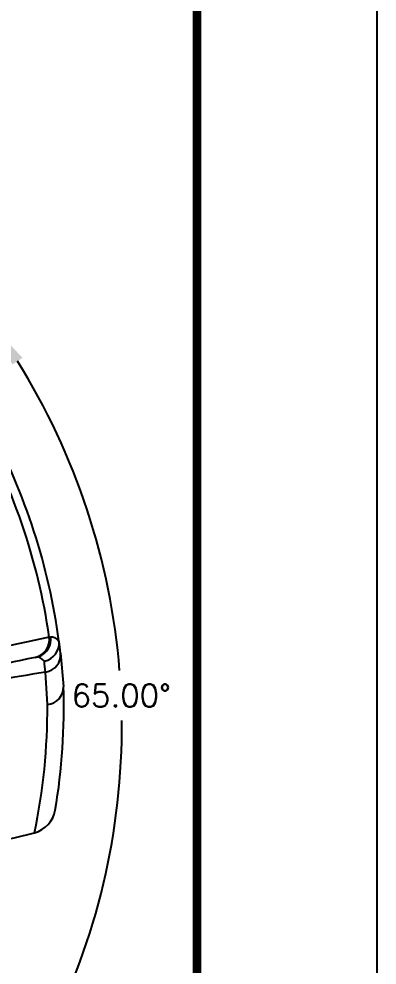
# Model space of a CAD drawing. Extents: x 25.7 to 69.7, y 0 to 17.
# Drawn here: x 68.423 to 69.655, y 4.137 to 7.394 of the extents above; entities that cross this region are included whole.
import ezdxf
from ezdxf.enums import TextEntityAlignment as Align

# ---------------------------------------------------------------- set-up
doc = ezdxf.new("R2010")
doc.units = 0
doc.header["$MEASUREMENT"] = 0
doc.linetypes.add('CENTER2', pattern=[1.125, 0.75, -0.125, 0.125, -0.125])
doc.layers.get('0').update_dxf_attribs({"linetype": 'CONTINUOUS'})
for name, color, linetype in [('CLine', 5, 'CENTER2'), ('Default', 7, 'CONTINUOUS'), ('ODG-42791R1', 7, 'CONTINUOUS'), ('Title Block', 7, 'CONTINUOUS')]:
    doc.layers.add(name, color=color, linetype=linetype)
doc.styles.add('RomanS', font='romans')
doc.dimstyles.get("Standard").update_dxf_attribs({"dimtxt": 0.078125, "dimasz": 0.125, "dimexe": 0.046875, "dimexo": 0.046875, "dimgap": 0.046875, "dimtad": 0, "dimtih": 1, "dimtoh": 1, "dimdec": 4, "dimzin": 4, "dimdsep": 46, "dimtxsty": 'RomanS', "dimcen": 0.09375, "dimclre": 9, "dimazin": 1, "dimtfac": 1, "dimtdec": 4, "dimtofl": 0, "dimtmove": 0, "dimatfit": 1, "dimfxl": 1, "dimtolj": 1, "dimtzin": 0, "dimarcsym": 0})

# ---------------------------------------------------------------- blocks, each defined once
blk = doc.blocks.new('SE')
at = {"layer": 'ODG-42791R1', "color": 7, "linetype": 'Continuous'}
for p, q in [((10.2465, 6.2634), (10.2514, 6.2644)), ((10.2465, 6.2633), (10.2465, 6.2634)), ((10.2801, 6.2483), (10.28, 6.2498)), ((10.203, 6.1944), (10.1976, 6.1933)), ((10.2853, 6.2075), (10.2954, 6.0932)), ((10.2403, 6.0309), (10.2336, 6.1424))]:
    blk.add_line(p, q, dxfattribs=at)
for centre, radius, start, end in [((8.1277, 5.9586), 2.1406, 8.1864, 29.7455), ((8.1277, 5.9586), 2.1719, 7.706, 28.2052), ((12.1599, -2.8571), 9.319, 101.84821, 107.20338), ((10.1846, 6.2545), 0.0625, 281.9515, 8.1839), ((10.185, 6.2537), 0.0616, 284.781, 333.2612), ((10.2177, 6.2421), 0.0628, 281.0107, 5.6665), ((8.1594, 5.9625), 2.1399, 6.5742, 7.7144), ((11.6999, -0.8993), 7.25, 101.95916, 108.24836), ((6.7874, 5.808), 3.4623, 5.5408, 6.1744), ((11.2209, -0.2175), 6.4361, 98.82453, 102.08418), ((10.235, 6.0911), 0.0604, 275.0525, 1.9848), ((8.132, 6.0218), 2.1646, 350.571, 1.8955), ((8.1341, 6.0209), 2.1062, 348.1748, 0.2711), ((10.1695, 5.6853), 0.0995, 285.254, 349.5115), ((8.894, 10.9183), 5.4857, 279.7108, 283.7264)]:
    blk.add_arc(centre, radius, start, end, dxfattribs=at)
for centre, major_axis, ratio, start_param, end_param in [((10.1901, 6.2556), (0.0129, -0.0612), 0.992246, 0.143648, 1.506367), ((10.1901, 6.2556), (0.0129, -0.0612), 0.992246, 0, 0.056938), ((10.2232, 6.2004), (-0.0621, -0.0072), 0.942972, 1.629534, 3.141593)]:
    blk.add_ellipse(centre, major_axis=major_axis, ratio=ratio, start_param=start_param, end_param=end_param, dxfattribs=at)
for points in [[(10.2514, 6.2644), (10.2601, 6.2663), (10.2697, 6.2609), (10.2801, 6.2483)], [(10.2296, 6.1804), (10.22, 6.1915), (10.2111, 6.1961), (10.203, 6.1944)]]:
    blk.add_open_spline(points, degree=3, dxfattribs=at)
blk = doc.blocks.new('*D589')
at = {"layer": 'CLine', "color": 9, "linetype": 'ByBlock', "lineweight": -2, "transparency": 16777216}
for p, q in [((68.4124, 3.8047), (68.4998, 3.7542)), ((66.4082, 2.6476), (66.4082, 2.5467))]:
    blk.add_line(p, q, dxfattribs=at)
at = {"layer": 'CLine', "color": 0, "linetype": 'ByBlock', "lineweight": -2, "transparency": 16777216}
for start, end in [(303.9282, 326.9755), (273.0245, 295.5363)]:
    blk.add_arc((66.4082, 4.9618), 2.3683, start, end, dxfattribs=at)
at = {"layer": 'CLine', "color": 0, "linetype": 'ByBlock', "transparency": 16777216}
for points in [[(68.3761, 3.682), (68.4116, 3.6602), (68.4592, 3.7777)], [(66.5337, 2.576), (66.5326, 2.6177), (66.4082, 2.5936)]]:
    blk.add_solid(points, dxfattribs=at)
at = {"layer": 'CLine', "color": 0, "linetype": 'ByBlock', "transparency": 16777216, "insert": (67.5924, 2.9108), "char_height": 0.07812, "attachment_point": 5, "style": 'RomanS'}
blk.add_mtext('\\A1;60.00°', dxfattribs=at)
blk = doc.blocks.new('*D590')
at = {"layer": 'CLine', "color": 9, "linetype": 'ByBlock', "lineweight": -2, "transparency": 16777216}
for p, q in [((68.3039, 6.2892), (68.3869, 6.3473)), ((68.4124, 3.8047), (68.5002, 3.754))]:
    blk.add_line(p, q, dxfattribs=at)
at = {"layer": 'CLine', "color": 0, "linetype": 'ByBlock', "lineweight": -2, "transparency": 16777216}
for start, end in [(4.5828, 31.976), (333.024, 0.4205)]:
    blk.add_arc((66.4082, 4.9618), 2.3687, start, end, dxfattribs=at)
at = {"layer": 'CLine', "color": 0, "linetype": 'ByBlock', "transparency": 16777216}
for points in [[(68.4001, 6.2047), (68.4349, 6.2277), (68.3485, 6.3204)], [(68.5375, 3.8774), (68.5009, 3.8973), (68.4596, 3.7775)]]:
    blk.add_solid(points, dxfattribs=at)
at = {"layer": 'CLine', "color": 0, "linetype": 'ByBlock', "transparency": 16777216, "insert": (68.7747, 5.0651), "char_height": 0.07812, "attachment_point": 5, "style": 'RomanS'}
blk.add_mtext('\\A1;65.00°', dxfattribs=at)
blk = doc.blocks.new('COT_cblock')
at = {"layer": 'Title Block', "color": 8}
blk.add_lwpolyline([(0, 0), (22, 0), (22, 17), (0, 17)], close=True, dxfattribs=at)
at = {"layer": 'Title Block', "const_width": 0.03}
blk.add_lwpolyline([(21.38, 16.25), (0.62, 16.25), (0.62, 0.75), (21.38, 0.75)], close=True, dxfattribs=at)
at = {"layer": 'Title Block', "color": 1, "style": 'RomanS', "flags": 8}
for tag, p in [('FNAME', (0.37, 3.75)), ('REVDATE', (0.37, 2.25)), ('USER', (0.37, 0.75))]:
    blk.add_attdef(tag, text='', height=0.047, rotation=90, dxfattribs=at).set_placement(p, align=Align.BOTTOM_LEFT)
at = {"layer": 'Title Block', "color": 3, "style": 'RomanS', "flags": 8}
for tag, height, p in [('DRAWN', 0.11, (16.9503, 1.9844)), ('TITL1', 0.125, (19.587, 1.6835)), ('TITL2', 0.094, (19.587, 1.5143)), ('TITL3', 0.094, (19.587, 1.3739))]:
    blk.add_attdef(tag, text='', height=height, dxfattribs=at).set_placement(p, align=Align.MIDDLE_CENTER)
for tag, p in [('DDATE', (16.6059, 1.6718)), ('CHECK', (16.6059, 1.406)), ('MATRL', (16.6059, 1.1487)), ('PDATE', (16.6059, 0.8829)), ('SCALE', (18.1459, 0.8555)), ('SHEET', (20.2553, 0.8555))]:
    blk.add_attdef(tag, text='', height=0.094, dxfattribs=at).set_placement(p, align=Align.MIDDLE_LEFT)
for tag, p in [('FSCM#', (18.5872, 1.1213)), ('DWG#', (20.0595, 1.1213)), ('REV#', (21.2197, 1.1213))]:
    blk.add_attdef(tag, text='', height=0.094, dxfattribs=at).set_placement(p, align=Align.TOP_CENTER)

msp = doc.modelspace()

# ---------------------------------------------------------------- block references
msp.add_blockref('COT_cblock', (47.65517, 0))
at = {"layer": 'Default'}
msp.add_blockref('SE', (58.28055, -0.99676), dxfattribs=at)

# ---------------------------------------------------------------- dimensions: what is measured, and where the dimension line sits
at = {"layer": 'CLine', "linetype": 'ByBlock'}
for base, line1, line2, picture, middle in [((68.75191, 4.61851), ((66.40824, 4.96181), (68.26554, 6.2623)), ((66.40824, 4.96181), (68.37182, 3.82813)), '*D590', (68.77466, 5.06513)), ((67.21823, 2.73637), ((66.40824, 4.96181), (68.37182, 3.82813)), ((66.40824, 4.96181), (66.40824, 2.69446)), '*D589', (67.59237, 2.91084))]:
    dim = msp.add_angular_dim_2l(base=base, line1=line1, line2=line2, dimstyle='Standard', dxfattribs=at)
    dim.commit()
    dim.dimension.update_dxf_attribs({"geometry": picture, "text_midpoint": middle})

doc.saveas('drawing.dxf')
